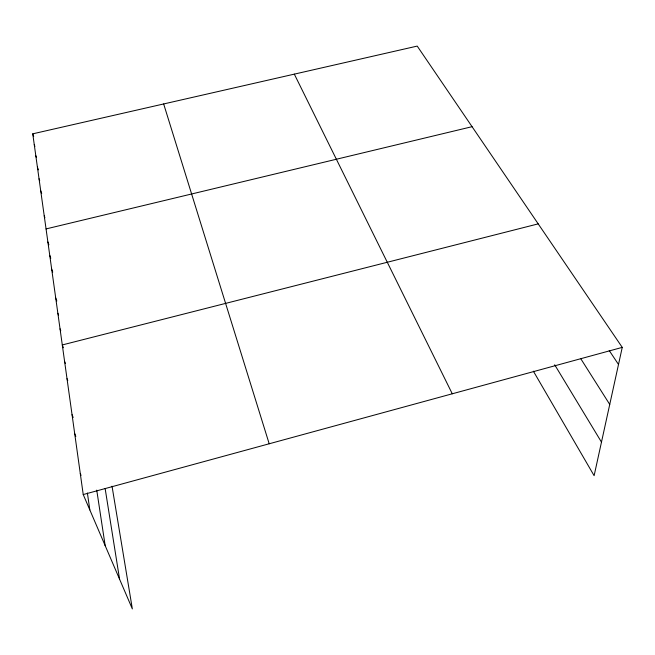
<?xml version="1.0" encoding="UTF-8"?>
<svg xmlns="http://www.w3.org/2000/svg" width="655" height="655" viewBox="0 0 655 655"><rect width="100%" height="100%" fill="white"/><g stroke="black" fill="none" stroke-linecap="round" stroke-linejoin="round"><path stroke-width="0.98" d="M112.03 486.19L132.343 608.913L83.226 494.558L32.75 133.833L417.219 46.087L622.25 347.379L594.118 475.677L533.366 371.164M83.226 494.558L622.25 347.379M538.197 223.871L62.29 344.939L63.371 347.764M46.055 228.923L472.067 126.685M609.224 350.54L618.5 364.467M580.928 358.956L609.74 404.438M554.687 364.778L601.478 442.109M294.316 74.138L452.277 393.786M80.287 473.524L81.056 475.35M74.703 433.635L75.833 436.41M72.05 414.697L73.18 417.489M67.015 378.672L67.752 380.555M64.616 361.535L65.344 363.419M60.039 328.851L60.759 330.742M57.861 313.262L58.565 315.153M55.74 298.148L56.797 300.989M51.696 269.238L52.736 272.079M49.764 255.417L50.787 258.25M47.88 241.982L48.904 244.814M44.229 215.855L44.892 217.738M40.725 190.793L41.699 193.602M39.038 178.774L39.685 180.649M37.401 167.09L38.367 169.882M35.812 155.71L36.451 157.568M34.257 144.624L34.887 146.483M32.75 133.833L33.683 136.6M163.66 103.957L269.197 443.779M105.136 488.499L119.578 579.2M96.743 490.128L105.185 545.689M87.393 493.01L89.825 509.917"/></g></svg>
